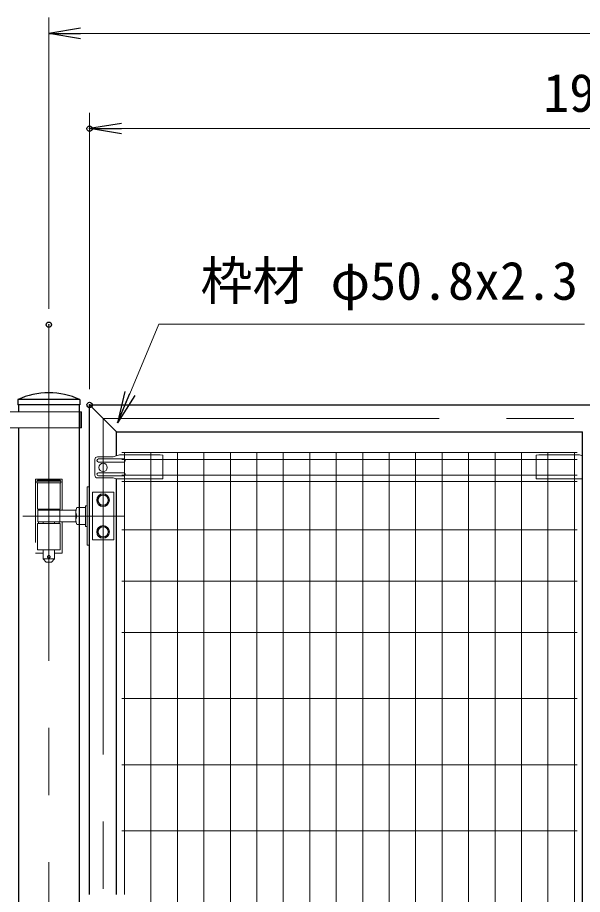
# Model space of a CAD drawing. Units: millimetres, scale not verified. Extents: x -6300 to 6300, y -4454 to 4456.
# Drawn here: x -3380 to -2313, y -705 to 952 of the extents above; entities that cross this region are included whole.
import ezdxf
from ezdxf.enums import TextEntityAlignment as Align

# ---------------------------------------------------------------- set-up
doc = ezdxf.new("R2010")
doc.units = ezdxf.units.MM
doc.header["$LTSCALE"] = 20
doc.header["$PDMODE"] = 32
doc.header["$PDSIZE"] = 10
doc.linetypes.add('DASHED', pattern=[7.5, 6, -1.5])
doc.linetypes.add('USER1', pattern=[50.8, 31.75, -6.35, 6.35, -6.35])
for name, color, linetype, lineweight in [('0-0_D-STR3', 3, 'Continuous', 13), ('0-1_D-BMK', 2, 'USER1', 13), ('0-2_D-STR1', 1, 'Continuous', 25), ('0-6_D-STR-DIM', 7, 'Continuous', 13), ('0-8_Defpoints', 8, 'Continuous', 25), ('0-9_D-STR-TXT', 7, 'Continuous', 13), ('0-A_D-STR2', 7, 'Continuous', 13)]:
    doc.layers.add(name, color=color, linetype=linetype, lineweight=lineweight)
doc.layers.add('0-7_0', color=7, linetype='Continuous')
doc.styles.add('ＭＳ ゴシック', font='')
doc.styles.get('ＭＳ ゴシック').set_extended_font_data('MS Gothic')

# ---------------------------------------------------------------- blocks, each defined once
blk = doc.blocks.new('_Open')
at = {"layer": '0-7_0'}
blk.add_line((-20, 3.333), (0, 0), dxfattribs=at)
blk.add_lwpolyline([(-20, -3.333), (0, 0), (-20, 0)], dxfattribs=at)

msp = doc.modelspace()

# ---------------------------------------------------------------- linework, layer by layer
at = {"layer": '0-0_D-STR3'}
for p, q in [((-3259.46, 207.26), (-3402.51, 207.26)), ((-3263.96, 207.26), (-3263.96, 177.26)), ((-3261.66, 207.26), (-3261.66, 177.26)), ((-3259.46, 207.26), (-3259.46, 177.26)), ((-3259.46, 177.26), (-3402.51, 177.26)), ((-3234.2, 117.26), (-3234.2, 87.26)), ((-3199.36, 122.26), (-3229.2, 122.26)), ((-3179.71, 118.26), (-3227.12, 118.26)), ((-3187.8, 126.26), (-3199.36, 122.26)), ((-3110.71, 126.26), (-3187.8, 126.26)), ((-3110.71, 126.26), (-3105.71, 125.26)), ((-3105.71, 125.26), (-3105.71, 81.44)), ((-2395.61, 126.26), (-2400.61, 125.26)), ((-2400.61, 125.26), (-2400.61, 81.44)), ((-2395.61, 126.26), (-2318.53, 126.26)), ((-2318.53, 126.26), (-2313.01, 124.35)), ((-3179.71, 112.26), (-3227.12, 112.26)), ((-3179.71, 92.26), (-3227.12, 92.26)), ((-3179.71, 86.26), (-3227.12, 86.26)), ((-3199.36, 82.26), (-3229.2, 82.26)), ((-3194.11, 80.44), (-3199.36, 82.26)), ((-3194.11, 80.44), (-3106.71, 80.44)), ((-2313.01, 80.44), (-2399.61, 80.44)), ((-3248.71, -44.74), (-3248.71, 65.26)), ((-3244.11, 65.26), (-3248.71, 65.26)), ((-3198.56, 55.26), (-3238.56, 55.26)), ((-3238.56, 55.26), (-3238.56, -34.74)), ((-3229.51, 40.26), (-3224.07, 49.76)), ((-3224.07, 49.76), (-3213.06, 49.76)), ((-3207.61, 40.26), (-3213.06, 49.76)), ((-3198.56, 55.26), (-3198.56, -34.74)), ((-3224.07, 30.76), (-3229.51, 40.26)), ((-3207.61, 40.26), (-3213.06, 30.76)), ((-3269.91, 18.29), (-3269.91, 2.29)), ((-3251.91, 26.26), (-3267.91, 26.26)), ((-3248.71, 29.76), (-3251.91, 29.76)), ((-3224.07, 30.76), (-3213.06, 30.76)), ((-3251.91, -5.74), (-3267.56, -5.74)), ((-3229.51, -19.74), (-3224.07, -10.24)), ((-3224.07, -10.24), (-3213.06, -10.24)), ((-3207.61, -19.74), (-3213.06, -10.24)), ((-3224.07, -29.24), (-3229.51, -19.74)), ((-3224.07, -29.24), (-3213.06, -29.24)), ((-3207.61, -19.74), (-3213.06, -29.24)), ((-3244.11, -44.74), (-3248.71, -44.74)), ((-3198.56, -34.74), (-3238.56, -34.74))]:
    msp.add_line(p, q, dxfattribs=at)
at = {"layer": '0-0_D-STR3', "linetype": 'DASHED'}
for p, q in [((-3296.11, 80.26), (-3346.11, 80.26)), ((-3346.11, 80.26), (-3346.11, -59.74)), ((-3343.61, 76.26), (-3341.61, 78.26)), ((-3343.61, 73.26), (-3343.61, 76.26)), ((-3298.61, 76.26), (-3343.61, 76.26)), ((-3298.61, 73.26), (-3343.61, 73.26)), ((-3342.46, 73.26), (-3342.46, 23.26)), ((-3321.11, 78.26), (-3341.61, 78.26)), ((-3321.11, 78.26), (-3300.61, 78.26)), ((-3298.61, 76.26), (-3300.61, 78.26)), ((-3299.76, 23.26), (-3299.76, 73.26)), ((-3298.61, 73.26), (-3298.61, 76.26)), ((-3296.11, 80.26), (-3296.11, 21.26)), ((-3299.76, 23.26), (-3342.46, 23.26)), ((-3332.11, 23.26), (-3332.11, 21.26)), ((-3310.11, 23.26), (-3310.11, 21.26)), ((-3300.33, -0.74), (-3300.33, 21.26)), ((-3342.46, -53.74), (-3342.46, -3.74)), ((-3299.76, -3.74), (-3342.46, -3.74)), ((-3269.65, -0.74), (-3342.11, -0.74)), ((-3340.61, -0.74), (-3340.61, -3.74)), ((-3332.11, -0.74), (-3332.11, -3.74)), ((-3310.11, -0.74), (-3310.11, -3.74)), ((-3301.61, -0.74), (-3301.61, -3.74)), ((-3296.11, -0.74), (-3296.11, -59.74)), ((-3332.11, -59.74), (-3346.11, -59.74)), ((-3310.11, -53.74), (-3310.11, -70.74)), ((-3296.11, -59.74), (-3310.11, -59.74)), ((-3326.11, -76.74), (-3332.11, -70.74)), ((-3316.11, -76.74), (-3326.11, -76.74)), ((-3316.11, -76.74), (-3310.11, -70.74))]:
    msp.add_line(p, q, dxfattribs=at)
for points in [[(-3269.65, 21.26), (-3342.11, 21.26), (-3342.11, -0.74)], [(-3299.76, -3.74), (-3299.76, -53.74), (-3342.46, -53.74)], [(-3332.11, -53.74), (-3332.11, -70.74), (-3310.11, -70.74)]]:
    msp.add_lwpolyline(points, dxfattribs=at)
at = {"layer": '0-0_D-STR3'}
msp.add_lwpolyline([(-3248.71, -9.24), (-3251.91, -9.24), (-3251.91, 29.76)], dxfattribs=at)
for centre, radius in [((-3218.71, 102.26), 8), ((-3218.56, 40.26), 12), ((-3218.56, 40.26), 9.5), ((-3218.56, -19.74), 12), ((-3218.56, -19.74), 9.5)]:
    msp.add_circle(centre, radius, dxfattribs=at)
at = {"layer": '0-0_D-STR3', "linetype": 'DASHED'}
msp.add_circle((-3321.11, -66.74), 2.5, dxfattribs=at)
at = {"layer": '0-0_D-STR3'}
for centre, radius, start, end in [((-3229.2, 117.26), 5, 90, 180), ((-3227.12, 115.26), 3, 90, 270), ((-3179.71, 115.26), 3, 270, 90), ((-3229.2, 87.26), 5, 180, 270), ((-3227.12, 89.26), 3, 90, 270), ((-3179.71, 89.26), 3, 270, 90), ((-3106.71, 81.44), 1, 270, 0), ((-2399.61, 81.44), 1, 180, 270), ((-3252.91, 18.26), 17, 151.92709, 208.07291), ((-3252.91, 2.26), 17, 151.92709, 208.07291)]:
    msp.add_arc(centre, radius, start, end, dxfattribs=at)
at = {"layer": '0-1_D-BMK'}
for p, q in [((-3321.11, 371.86), (-3321.11, -2336.21)), ((-3218.56, 194.86), (-1356.51, 194.86)), ((-3218.56, 194.86), (-3218.56, -1704.34)), ((-3179.03, 10.26), (-3369.94, 10.26))]:
    msp.add_line(p, q, dxfattribs=at)
at = {"layer": '0-2_D-STR1'}
for p, q in [((-3262.36, 230.26), (-3379.86, 230.26)), ((-3379.86, 230.26), (-3379.86, 220.26)), ((-3262.36, 220.26), (-3379.86, 220.26)), ((-3378.26, 220.26), (-3378.26, 207.26)), ((-3263.96, 220.26), (-3263.96, 207.26)), ((-3262.36, 230.26), (-3262.36, 220.26)), ((-3244.11, 220.26), (-1331.11, 220.26)), ((-3244.11, 220.26), (-3193.31, 169.46)), ((-3244.11, -704.98), (-3244.11, 220.26)), ((-3378.26, 177.26), (-3378.26, -752.24)), ((-3263.96, 177.26), (-3263.96, -752.24)), ((-3193.31, 169.46), (-2313.01, 169.46)), ((-3193.31, 124.35), (-3193.31, 169.46)), ((-2313.01, -1678.94), (-2313.01, 169.46)), ((-3193.31, -704.98), (-3193.31, 80.44))]:
    msp.add_line(p, q, dxfattribs=at)
msp.add_arc((-3321.11, 104.01), 139.25, 65.04567, 114.95433, dxfattribs=at)
at = {"layer": '0-6_D-STR-DIM'}
for p, q in [((-3321.11, 401.86), (-3321.11, 952.38)), ((-3261.11, 922.38), (618.89, 922.38)), ((-3244.11, 250.26), (-3244.11, 772.38)), ((-1391.11, 742.38), (-3184.11, 742.38))]:
    msp.add_line(p, q, dxfattribs=at)
at = {"layer": '0-8_Defpoints'}
for p in [(-3244.11, 742.38), (-3321.11, 371.86), (-3244.11, 220.26)]:
    msp.add_point(p, dxfattribs=at)
at = {"layer": '0-9_D-STR-TXT'}
msp.add_lwpolyline([(-2309.39, 373.14), (-3113.31, 373.14), (-3190.41, 188.15)], dxfattribs=at)
at = {"layer": '0-A_D-STR2'}
for p, q in [((-2323.16, 130.26), (-3183.16, 130.26)), ((-2323.16, 117.16), (-3183.16, 117.16)), ((-3178.16, -704.74), (-3178.16, 130.26)), ((-3128.16, -1639.74), (-3128.16, 130.26)), ((-3078.16, -1639.74), (-3078.16, 130.26)), ((-3028.16, -1639.74), (-3028.16, 130.26)), ((-2978.16, -1639.74), (-2978.16, 130.26)), ((-2928.16, -1639.74), (-2928.16, 130.26)), ((-2878.16, -1639.74), (-2878.16, 130.26)), ((-2828.16, -1639.74), (-2828.16, 130.26)), ((-2778.16, -1639.74), (-2778.16, 130.26)), ((-2728.16, -1639.74), (-2728.16, 130.26)), ((-2678.16, -1639.74), (-2678.16, 130.26)), ((-2628.16, -1639.74), (-2628.16, 130.26)), ((-2578.16, -1639.74), (-2578.16, 130.26)), ((-2528.16, -1639.74), (-2528.16, 130.26)), ((-2478.16, -1639.74), (-2478.16, 130.26)), ((-2428.16, -1639.74), (-2428.16, 130.26)), ((-2378.16, -1639.74), (-2378.16, 130.26)), ((-2328.16, -744.74), (-2328.16, 130.26)), ((-2323.16, 87.36), (-3183.16, 87.36)), ((-2323.16, 75.5), (-3183.16, 75.5)), ((-2323.16, -15.74), (-3183.16, -15.74)), ((-2323.16, -112.74), (-3183.16, -112.74)), ((-2323.16, -209.74), (-3183.16, -209.74)), ((-2323.16, -334.74), (-3183.16, -334.74)), ((-2323.16, -459.74), (-3183.16, -459.74)), ((-2323.16, -584.74), (-3183.16, -584.74))]:
    msp.add_line(p, q, dxfattribs=at)

# ---------------------------------------------------------------- block references
at = {"layer": '0-6_D-STR-DIM', "xscale": 3, "yscale": 3, "rotation": 180}
for p in [(-3321.11, 922.38), (-3244.11, 742.38)]:
    msp.add_blockref('_Open', p, dxfattribs=at)
at = {"layer": '0-9_D-STR-TXT', "xscale": 3, "yscale": 3, "rotation": 247.37452}
msp.add_blockref('_Open', (-3191.18, 186.3), dxfattribs=at)

# ---------------------------------------------------------------- texts
at = {"layer": '0-6_D-STR-DIM', "style": 'ＭＳ ゴシック'}
msp.add_text('1913', height=72.14, dxfattribs=at).set_placement((-2386.99, 752.5), align=Align.BOTTOM_LEFT)
at = {"layer": '0-9_D-STR-TXT', "style": 'ＭＳ ゴシック'}
msp.add_text('枠材 φ50.8x2.3', height=72.14, dxfattribs=at).set_placement((-3034.64, 397.34), align=Align.BOTTOM_LEFT)

doc.saveas('drawing.dxf')
